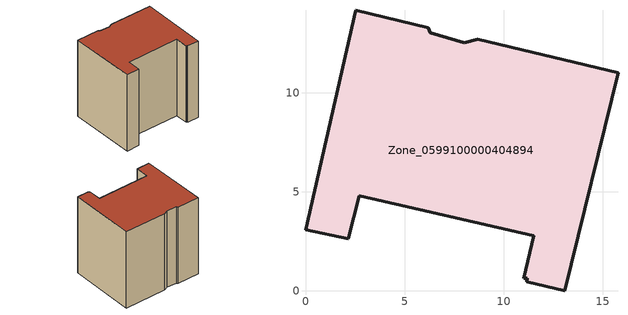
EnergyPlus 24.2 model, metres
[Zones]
Zone_0599100000404894
 floor ground (C_G): 8.7,12.69 15.78,11 13.08,0 11.18,0.46 11.2,0.62 11.02,0.62 11.52,2.77 2.72,4.8 2.17,2.62 0,3.09 2.53,14.15 6.19,13.29 6.3,13.02 8.02,12.52 z0
 wall outside (C_F): 2.53,14.15 0,3.09 2.17,2.62 2.72,4.8 11.52,2.77 11.02,0.62 11.2,0.62 11.18,0.46 13.08,0 15.78,11 8.7,12.69 8.02,12.52 6.3,13.02 6.19,13.29 2.53,14.15 z0:13.76
 roof outside (C_R): 6.3,13.02 6.19,13.29 2.53,14.15 0,3.09 2.17,2.62 2.72,4.8 11.52,2.77 11.02,0.62 11.2,0.62 11.18,0.46 13.08,0 15.78,11 8.7,12.69 8.02,12.52 z13.76
[BUILDING]
Pand.0599100000404894: North Axis=0; Terrain=City; Loads Convergence Tolerance Value=0.04; Temperature Convergence Tolerance Value=0.4; Solar Distribution=FullExterior; Maximum Number of Warmup Days=25; Minimum Number of Warmup Days=1
[Site:Location]
Rotterdam.The.Hague.AP_ZH_NLD Design_Conditions: Latitude=51.96; Longitude=4.45; Time Zone=1; Elevation=-4.5
[SITE:GROUNDTEMPERATURE:BUILDINGSURFACE]
18, 18, 18, 18, 18, 18, 18, 18, 18, 18, 18, 18
[MATERIAL] Thermal Absorptance=0.9; Solar Absorptance=0.7; Visible Absorptance=0.7
Name | Roughness | Thickness | Conductivity | Density | Specific Heat
G.TI.1946 | MediumSmooth | 0.15 | 1 | 540 | 1210
F.TI.1946 | Rough | 0.3 | 0.857143 | 1920 | 840
R.TI.1946 | MediumRough | 0.2 | 0.1 | 1500 | 1000
[CONSTRUCTION]
C_G: G.TI.1946
C_F: F.TI.1946
C_R: R.TI.1946
[ZONE]
Zone_0599100000404894: Type=1; Multiplier=1; Ceiling Height=Autocalculate; Volume=Autocalculate; Floor Area=autocalculate; Part of Total Floor Area=Yes
[ZONEINFILTRATION:DESIGNFLOWRATE]
Infil_Zone_0599100000404894: Zone or ZoneList or Space or SpaceList=Zone_0599100000404894; Schedule=AlwaysOn; Design Flow Rate Calculation Method=Flow/Area; Flow Rate per Floor Area=0.003; Constant Term Coefficient=1; Temperature Term Coefficient=0; Velocity Term Coefficient=0; Velocity Squared Term Coefficient=0
[HVACTEMPLATE:ZONE:IDEALLOADSAIRSYSTEM]
Zone_0599100000404894: Maximum Heating Supply Air Temperature=50; Minimum Cooling Supply Air Temperature=13; Maximum Heating Supply Air Humidity Ratio=0.0156; Minimum Cooling Supply Air Humidity Ratio=0.0077; Heating Limit=NoLimit; Cooling Limit=NoLimit; Dehumidification Control Type=ConstantSensibleHeatRatio; Cooling Sensible Heat Ratio=0.7; Dehumidification Setpoint=60; Humidification Control Type=None; Humidification Setpoint=30; Outdoor Air Method=None; Outdoor Air Flow Rate per Person=0.00944; Outdoor Air Flow Rate per Zone Floor Area=0; Outdoor Air Flow Rate per Zone=0; Demand Controlled Ventilation Type=None; Outdoor Air Economizer Type=NoEconomizer; Heat Recovery Type=None; Sensible Heat Recovery Effectiveness=0.7; Latent Heat Recovery Effectiveness=0.65
[ZONECONTROL:THERMOSTAT]
ThermostatControl_Zone_0599100000404894: Zone or ZoneList=Zone_0599100000404894; Control Type Schedule=DualSetpointControlType; Control 1=Thermostat_Zone_0599100000404894; Temperature Difference Between Cutout And Setpoint=0
[THERMOSTATSETPOINT:DUALSETPOINT]
Thermostat_Zone_0599100000404894: Heating Setpoint Temperature Schedule=HeatingSetpoint_Zone_0599100000404894; Cooling Setpoint Temperature Schedule=CoolingSetpoint_Zone_0599100000404894
[SCHEDULE:COMPACT]
HeatingSetpoint_Zone_0599100000404894: Through: 12/31, For: AllDays, Until: 24:00, 21
CoolingSetpoint_Zone_0599100000404894: Through: 12/31, For: AllDays, Until: 24:00, 24
DualSetpointControlType: Through: 12/31, For: AllDays, Until: 24:00, 4
AlwaysOn: Through: 12/31, For: AllDays, Until: 24:00, 1
